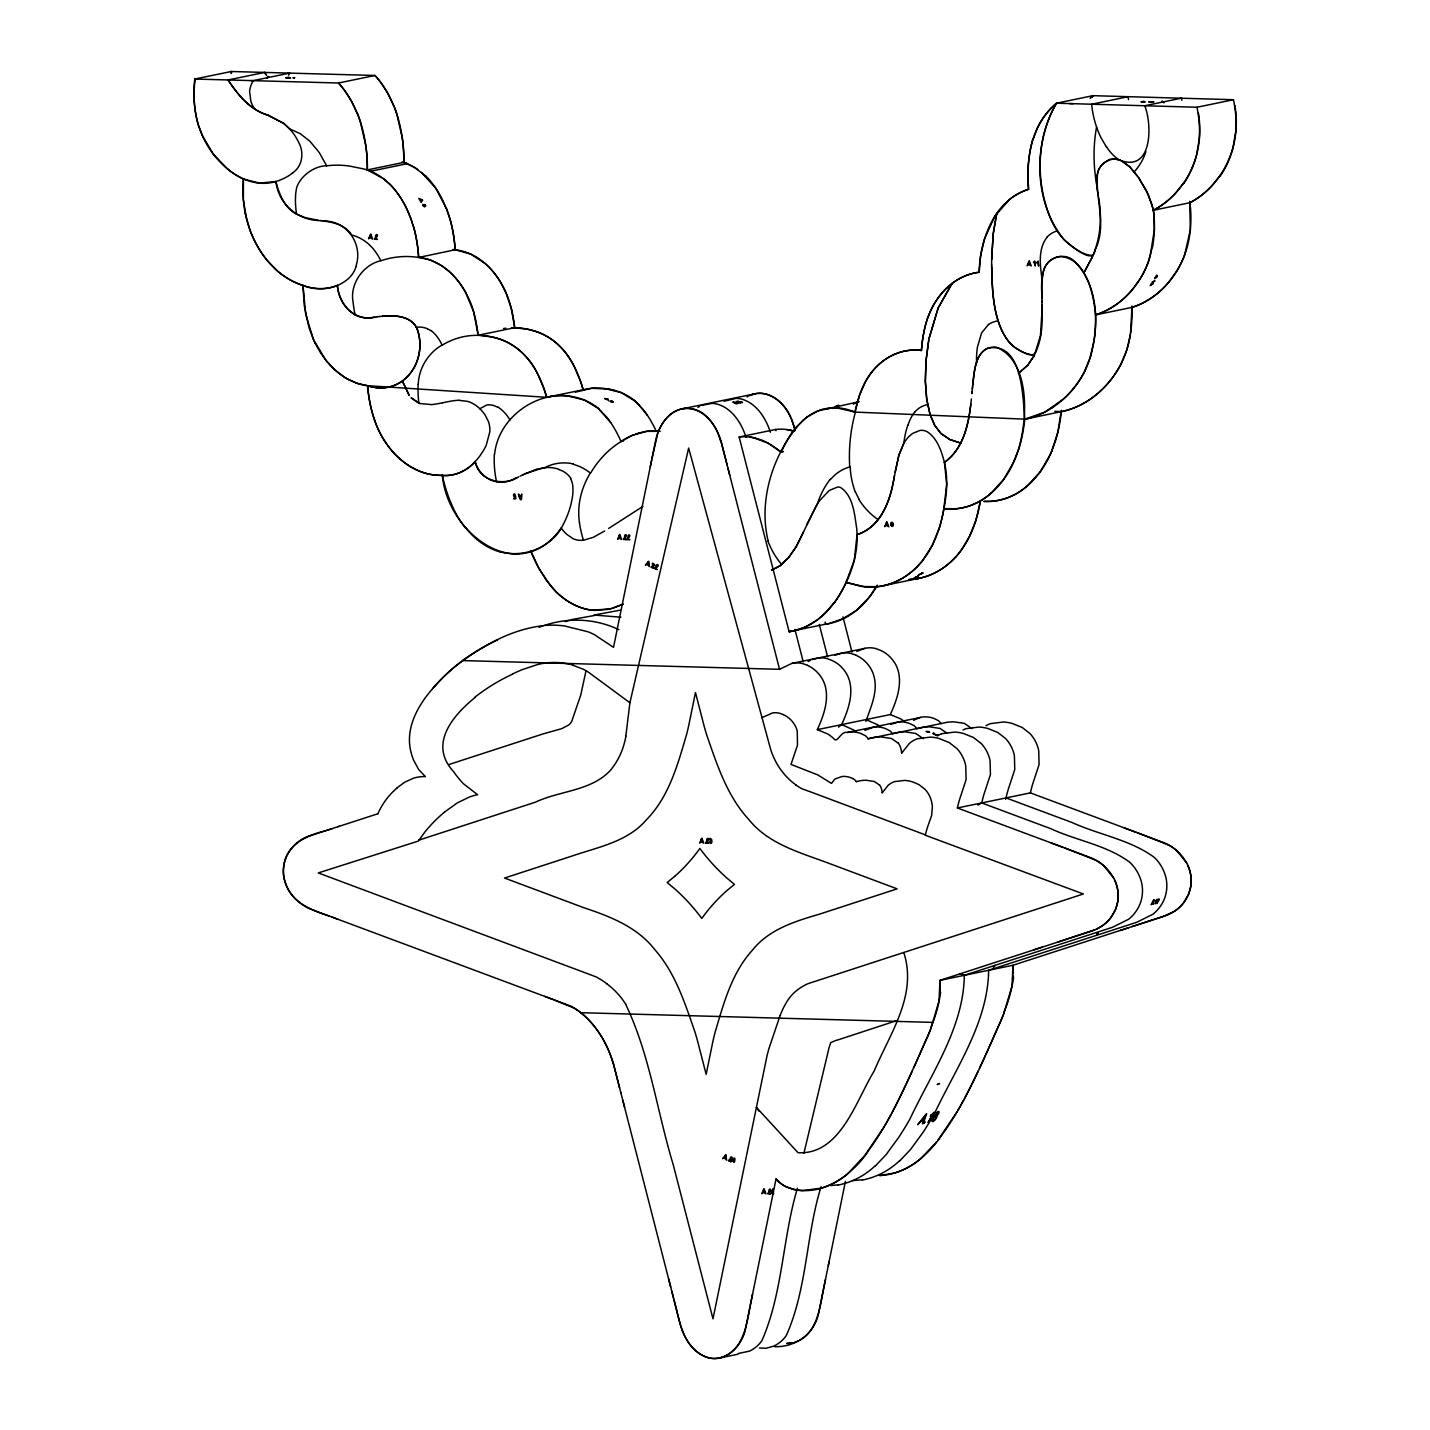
<?xml version="1.0" encoding="UTF-8"?>
<svg xmlns="http://www.w3.org/2000/svg" width="1430" height="1430" viewBox="0 0 1430 1430"><rect width="100%" height="100%" fill="white"/><g stroke="black" fill="none" stroke-linecap="round" stroke-linejoin="round"><path stroke-width="1.5" d="M991.634 264.496L991.634 262.762M991.634 264.282C992.348 290.236 992.563 318.979 1008.114 341.037C1009.991 343.432 1012.172 345.577 1014.603 347.401C1020.645 350.743 1034.051 360.521 1036.625 350.118C1047.01 324.985 1038.841 297.744 1043.221 271.879C1045.598 258.079 1064.546 250.858 1074.645 261.511C1098.526 285.839 1099.205 324.664 1090.768 355.802M1096.631 934.451L1098.133 932.485M1098.276 932.628L1096.828 934.559M991.634 262.119L991.687 258.276M1013.334 973.615L1012.994 965.25L1164.199 916.165C1179.446 911.607 1191.494 896.985 1191.208 880.808A33.105 28.761 78.3 0 0 1188.437 866.795L1187.615 864.918M991.669 259.545L993.153 234.413L996.71 213.41A80.116 69.587 78.3 0 1 1003.467 205.044M991.687 257.865L993.332 232.786L996.71 213.41A96.883 84.156 78.3 0 0 984.519 239.114L980.712 255.13M1150.167 285.66L1151.972 283.229L1150.632 284.874M418.257 384.312C418.829 368.171 428.231 352.906 442.281 344.898M940.154 992.098L939.993 980.337L1091.215 931.252C1106.445 926.694 1118.51 912.072 1118.206 895.895A33.105 28.761 78.3 0 0 1115.436 881.881L1114.631 880.004M1013.155 977.012L1013.244 975.546M865.883 721.435C870.673 707.296 878.074 692.156 874.088 676.694A28.332 24.614 78.3 0 0 870.888 668.722A32.997 28.654 78.3 0 0 856.087 655.333M227.924 169.241L231.857 172.244A83.065 72.161 78.3 0 0 243.404 179.018L243.386 199.789L246.639 219.523M1235.699 131.721L1233.125 146.807A93.969 81.617 78.3 0 1 1220.255 175.157M1089.964 358.358L1094.182 339.875A135.618 117.796 78.3 0 0 1095.541 314.886C1093.592 294.044 1086.55 258.49 1060.166 256.453C1041.129 258.669 1040.79 281.031 1041.952 295.599M971.971 392.946L972.096 391.623M972.346 388.978L972.471 387.655M971.9 393.625L972.597 386.315M972.525 386.994C973.955 372.336 975.278 345.417 996.281 347.15C1033.819 362.666 1027.544 431.056 1014.21 461.193M972.722 384.992C974.67 372.551 974.295 354.658 987.612 348.276C1022.951 340.912 1022.682 397.987 1024.845 419.151L855.015 412.09L836.103 407.765L824.502 408.855M494.637 454.061C498.212 417.703 536.983 389.675 572.626 396.628M971.363 398.952C969.183 421.153 964.553 448.18 944.426 462.373L946.714 484.395L943.836 508.544A132.025 114.686 78.3 0 1 941.494 520.27M417.739 169.562L417.167 169.151A67.782 58.862 78.3 0 0 407.282 163.699L403.939 162.359A141.034 122.497 78.3 0 0 402.295 137.888L397.057 115.133A106.267 92.306 78.3 0 0 387.709 93.165L381.739 83.834A90.948 78.99 78.3 0 0 375 75.468L231.267 71.5L194.766 79.043C192.675 97.848 194.516 117.385 202.005 134.885M231.088 73.162L231.267 71.5M1153.331 283.39L1152.848 284.052M970.773 404.172C968.45 425.479 962.926 449.181 944.426 462.373C949.377 483.286 945.462 504.844 940.171 525.257M796.01 784.963A65.172 56.61 78.3 0 1 770.788 749.874L688.652 448.073L629.915 702.756L625.822 736.11M1130.594 332.904L1132.006 305.966M980.676 255.38L979.121 272.254A72.59 63.063 78.3 0 0 952.058 283.498L947.053 287.68M1130.379 334.298L1127.251 348.259M980.122 502.305L976.279 519.019M891.426 522.915L892.284 523.952M928.553 341.269L925.979 361.218L925.335 381.256L926.729 399.399L930.036 414.36L934.827 425.568L940.94 433.487L949.913 439.564L960.728 443.103L949.913 439.564L940.94 433.487L934.594 425.157L930.036 414.36L926.729 399.399L925.335 381.256L926.068 360.163L928.731 340.286M1150.149 256.399L1154.368 229.64L1153.938 214.089L1152.097 204.865L1146.485 190.851L1138.781 177.892L1129.807 166.881L1121.424 160.696L1129.807 166.881L1137.547 176.14M835.12 601.673C848.419 581.992 857.893 558.719 857.053 534.623C881.935 526.58 890.854 498.927 894.501 475.493M895.109 472.168L899.059 454.561L903.885 443.086A79.061 68.676 78.3 0 1 906.638 428.875L907.782 425.282M894.268 476.816L898.683 455.83L903.885 443.086M928.66 340.662L929.142 338.088M894.143 477.495L892.999 483.465M1152.598 246.21L1148.093 262.548A98.044 85.157 78.3 0 1 1140.336 278.528L1131.595 290.612M929.053 338.588L938.152 307.986L952.04 283.462L938.152 307.986L929.178 337.981M651.991 458.494L657.782 433.165A46.547 40.433 78.3 0 1 666.916 417.775L668.793 415.88A34.141 29.655 78.3 0 1 702.809 413.216M750.339 1305.107L752.538 1294.257M869.869 1148.719C852.745 1175.961 818.067 1200.842 785.213 1186.346A37.377 32.461 78.3 0 1 776.025 1179.017L745.781 1327.487C742.885 1347.096 721.346 1366.901 701.63 1354.925C681.842 1343.628 679.25 1319.229 673.87 1299.37M797.44 1188.205C782.514 1237.915 782.854 1292.863 761.94 1340.589A38.002 33.015 78.3 0 1 749.409 1351.153L738.416 1353.459M821.052 1186.739C806.002 1235.127 807.128 1289.073 786.268 1335.566A38.002 33.015 78.3 0 1 773.737 1346.131L765.997 1348.293L759.419 1348.007M823.34 1290.021L825.539 1279.171M828.292 1265.621L829.132 1261.546M845.434 1181.412L818.764 1312.4C814.975 1333.421 795.974 1347.4 774.56 1346.667M586.032 670.706L580.741 695.141L571.732 721.346A15.158 13.174 78.3 0 1 568.729 724.992L561.65 728.692L548.977 732.249A260.707 226.441 78.3 0 0 542.792 734.001L448.949 764.514M650.239 467.002L651.705 459.906M750.071 1306.448C746.46 1326.361 742.492 1352.869 719.111 1358.107A32.05 27.831 78.3 0 1 709.048 1357.839C694.14 1354.031 684.755 1339.696 680.626 1325.699L613.184 1062.883C607.267 1043.65 596.668 1025.346 580.759 1012.69A55.091 47.851 78.3 0 0 574.377 1008.221L554.268 999.963M823.054 1291.362C819.462 1311.274 815.493 1337.783 792.095 1343.02A32.05 27.831 78.3 0 1 787.09 1343.413M892.874 484.126C888.799 504.79 878.771 527.867 857.053 534.623L854.3 560.238L846.042 582.403L861.915 586.532L877.394 586.711M892.803 523.434L892.427 522.486M1096.417 929.035L1101.171 926.497A42.989 37.341 78.3 0 0 1110.699 917.863L1115.65 909.248L1117.902 900.65A32.05 27.831 78.3 0 0 1117.581 889.21C1114.828 874.356 1103.12 862.201 1089.142 857.088L957.367 807.968L958.94 801.694A94.738 82.279 78.3 0 1 960.996 795.223L966.108 779.547L965.715 765.64A32.175 27.957 78.3 0 0 956.992 748.641L949.216 742.581L939.045 738.47A56.771 49.299 78.3 0 0 930.501 737.094L917.345 738.738A32.497 28.225 78.3 0 0 909.319 743.475L901.722 753.092M977.941 805.09L981.695 802.927L983.268 796.671A94.738 82.279 78.3 0 1 985.324 790.2L990.436 774.506L990.061 760.599A32.175 27.957 78.3 0 0 981.32 743.618L973.544 737.54L963.373 733.447A56.771 49.299 78.3 0 0 954.829 732.071L941.673 733.697M1005.558 799.299L1007.596 791.648A94.738 82.279 78.3 0 1 1009.652 785.177L1014.764 769.483L1014.388 755.576A32.175 27.957 78.3 0 0 1005.648 738.595L997.89 732.518L987.701 728.424A56.771 49.299 78.3 0 0 979.157 727.03L966.001 728.674A32.497 28.225 78.3 0 0 963.069 729.961M957.367 807.968L1030.369 792.881L1031.924 786.607A94.738 82.279 78.3 0 1 1033.979 780.137L1039.092 764.46L1038.716 750.553A32.175 27.957 78.3 0 0 1029.993 733.572L1022.218 727.495L1012.029 723.383A56.771 49.299 78.3 0 0 1003.485 722.007L990.346 723.651A32.497 28.225 78.3 0 0 986.039 725.689M803.928 1153.206L828.256 1051.139A53.107 46.135 78.3 0 0 828.81 1048.405L830.741 1042.649L835.728 1040.468A44.58 38.717 78.3 0 0 838.105 1039.842L897.075 1020.502M941.333 520.931L939.778 526.562M977.816 513.388L975.564 521.289M925.442 325.522L924.656 328.65A128.629 111.737 78.3 0 0 921.474 350.475A67.836 58.916 78.3 0 0 899.988 352.281L894.537 354.282M925.603 324.914L926.676 321.214A93.343 81.081 78.3 0 1 927.266 319.408L927.355 319.105M993.314 966.93L995.137 965.393L993.475 967.091M1090.679 356.088L1084.691 371.228M1127.18 348.545L1126.465 350.815M939.921 526.097L938.652 530.119M939.689 526.884L932.324 545.295L922.797 560.274M976.172 519.34L975.153 522.576A104.05 90.376 78.3 0 1 961.639 549.728L959.298 552.731M654.726 565.065L652.724 563.08L652.098 563.867L654.279 564.421L652.759 565.887M1032.961 139.479L1036.822 129.236M1149.881 257.311C1141.944 283.426 1121.96 306.503 1095.577 314.904A99.528 86.444 78.3 0 0 1131.523 290.522M1018.857 448.77L1011.957 465.912A101.369 88.052 78.3 0 1 991.062 493.279M1055.34 441.227L1050.692 453.65M266.659 77.989L268.518 76.505M268.625 76.702L266.856 78.132M975.475 521.61L969.308 536.768L961.425 549.924M1089.875 358.644C1083.958 376.733 1072.285 392.803 1057.145 404.297M1126.375 351.101L1121.174 363.685A107.018 92.95 78.3 0 1 1100.027 391.302M927.409 318.962L928.016 317.192M930.859 1028.599L938.992 1001.089L939.993 980.337L1012.994 965.25L1011.975 986.003L1003.86 1013.513M1155.69 901.079L1155.887 900.543A3.092 1.251 -63 0 0 1156.995 899.273L1155.279 903.832L1156.53 900.292M928.07 317.049L930.859 310.328A81.027 70.374 78.3 0 1 945.945 288.717L946.875 287.859M925.389 1115.311L923.798 1119.744L921.742 1120.155L923.941 1117.223A16.105 5.649 -52.7 0 0 925.514 1115.007M928.374 1034.73L931.019 1028.188M1001.358 1019.644L1004.003 1013.101M780.119 1015.479L768.947 1048.548A149.703 130.023 78.3 0 0 766.873 1056.502L712.98 1318.835L673.137 1164.378C657.014 1111.342 649.899 1054.732 625.732 1004.45M930.501 1029.511L928.91 1033.425M1003.503 1014.424L1001.894 1018.339M1051.854 450.951L1057.932 431.771L1061.328 410.267M1051.747 451.219L1048.458 458.369A101.351 88.034 78.3 0 1 1027.562 485.735A85.478 74.253 78.3 0 1 1014.853 494.476L1008.204 497.515A76.684 66.602 78.3 0 1 990.99 501.269L983.912 501.304M928.588 1034.194L918.757 1056.645M1001.59 1019.107L991.741 1041.558M928.195 1035.159C910.803 1073.394 895.162 1113.166 870.673 1147.611M1001.179 1020.073C983.804 1058.307 968.146 1098.079 943.675 1132.524M768.214 541.201C757.811 499.142 773.791 450.79 803.392 419.866M803.875 531.156L816.959 504.54A82.547 71.715 78.3 0 1 819.694 500.554L829.239 490.472L837.64 486.987A9.903 8.598 78.3 0 1 840.625 487.505C853.513 496.21 854.514 514.586 856.731 528.617A91.109 79.151 78.3 0 1 857.053 534.623M806.431 525.293L816.959 504.54M803.41 532.21L796.081 546.939L788.484 557.772L780.154 565.708L771.539 570.177L780.154 565.708L788.824 557.378L796.349 546.457L803.642 531.674M941.012 723.705A8.991 7.811 78.3 0 0 938.044 720.452L934.13 718.521A30.602 26.58 78.3 0 0 922.547 717.002L847.49 732.446C840.5 730.659 837.497 744.369 833.511 738.363A47.941 41.649 78.3 0 0 827.863 734.037L817.352 729.64C823.287 716.359 828.9 701.469 825.432 686.758A28.332 24.614 78.3 0 0 822.214 678.785A32.997 28.654 78.3 0 0 807.414 665.379M838.516 727.101L841.68 724.617C847.615 711.336 853.227 696.428 849.76 681.735A28.332 24.614 78.3 0 0 846.542 673.745A32.997 28.654 78.3 0 0 831.742 660.356L827.041 658.569A30.87 26.812 78.3 0 0 818.121 658.032L812.24 659.534M817.352 729.64L890.336 714.553C896.27 701.272 901.883 686.382 898.415 671.671A28.332 24.614 78.3 0 0 895.216 663.699A32.997 28.654 78.3 0 0 880.415 650.31L875.696 648.523A30.87 26.812 78.3 0 0 866.777 647.987L791.863 663.395L779.547 669.312L462.676 660.589A216.448 188.009 78.3 0 0 432.629 688.634C417.739 705.651 405.03 728.442 410.893 751.733A49.871 43.329 78.3 0 0 413.592 760.134L418.686 769.572L425.407 776.633A42.078 36.537 78.3 0 0 417.989 777.116A46.904 40.737 78.3 0 0 413.413 778.224L404.905 782.103L397.183 787.716M918.185 1057.914L913.556 1068.156M991.169 1042.828L985.967 1054.357M1014.085 461.461L1003.574 479.55L991.026 493.225A85.496 74.271 78.3 0 1 978.352 502.019L971.703 505.058A76.684 66.602 78.3 0 1 954.507 508.812L943.836 508.544M1050.585 453.918L1040.075 472.007L1027.527 485.682A79.454 69.015 78.3 0 1 984.305 501.555M912.394 1070.713L908.264 1079.632M985.377 1055.626L981.248 1064.546M907.675 1080.901L899.166 1098.58M980.658 1065.815L979.461 1068.353M978.263 1070.891L972.168 1083.493M898.558 1099.831L895.412 1106.069M971.542 1084.744L968.396 1090.983M654.618 565.279L652.616 566.602L653.439 566.208M894.769 1107.303L891.551 1113.487M967.77 1092.216L964.535 1098.401M422.708 204.329L424.585 206.957M1152.08 284.177L1151.025 285.214M865.347 381.899L859.555 395.234L855.015 412.09A120.513 104.676 78.3 0 1 860.824 391.623C866.866 375.679 878.485 361.218 894.376 354.354M890.89 1114.703L888.245 1119.601M963.892 1099.634L961.228 1104.514M887.565 1120.816L884.83 1125.642M960.549 1105.73L957.832 1110.556M930.912 1115.168L930.233 1116.383A9.545 3.343 -52.7 0 0 932.575 1114.56L928.088 1122.568L934.112 1112.236A7.74 2.717 -52.7 0 1 930.948 1115.06M865.758 381.167L868.85 376.126M1235.735 131.739A94.88 82.422 78.3 0 0 1234.555 105.659A103.335 89.768 78.3 0 0 1233.482 99.707L1092.967 95.667L1056.466 103.21C1032.943 144.376 1033.533 201.988 1063.849 239.4C1071.535 247.14 1083.261 255.291 1092.985 255.595C1094.862 250.929 1096.399 246.157 1097.579 241.277C1101.189 226.762 1101.171 211.533 1098.49 196.857M877.305 585.21L869.261 597.24M1073.036 103.693L1056.466 103.21C1035.749 138.174 1035.624 182.969 1051.086 219.898C1054.464 227.316 1058.844 234.395 1064.617 240.204C1070.73 245.066 1093.503 265.73 1095.005 250.107C1107.839 224.617 1094.182 197.662 1097.865 171.725C1100.403 164.146 1108.375 158.23 1116.473 159.195C1128.395 162.662 1110.556 156.263 1107.66 160.786C1094.29 166.792 1095.755 183.362 1098.222 195.177M1092.002 97.329L1092.967 95.667L1090.679 97.705M884.133 1126.84L864.667 1155.583L847.007 1174.459A93.915 81.582 78.3 0 1 821.249 1188.133M957.135 1111.754L937.669 1140.496M882.256 792.774L888.137 785.338A25.15 21.843 78.3 0 1 894.358 781.656L904.529 780.405A43.758 38.002 78.3 0 1 912.787 781.942L919.025 784.641L925.031 789.342A25.096 21.808 78.3 0 1 932.36 806.752L931.663 815.404L928.517 824.341A75.057 65.19 78.3 0 0 926.139 831.903L925.335 835.245L1083.35 893.982L808.576 983.483A43.347 37.645 78.3 0 0 805.662 984.734L801.05 987.379A74.038 64.314 78.3 0 0 798.387 989.202L795.009 991.902A50.032 43.454 78.3 0 0 786.589 1002.108L783.855 1007.06A121.228 105.302 78.3 0 0 780.137 1015.479M1156.799 275.65L1155.994 277.009L1157.496 276.115M1154.707 281.281L1152.08 282.103L1154.278 281.209M500.214 551.873C524.435 558.326 553.142 547.047 563.652 523.63A89.161 77.452 78.3 0 0 571.071 503.896L572.268 498.051A39.397 34.213 78.3 0 0 572.751 485.664A17.375 15.086 78.3 0 0 570.606 478.71M561.132 528.099C518.607 587.998 447.179 532.639 442.353 475.314C420.349 476.208 400.257 462.855 387.78 445.534M607.25 399.596C611.021 399.524 599.563 397.075 607.25 399.596L605.962 398.773L607.053 398.845A6.435 1.805 19.1 0 0 607.822 398.863M1138.512 177.481L1148.254 194.569L1153.545 210.228L1190.046 202.685A101.816 88.445 78.3 0 0 1211.585 186.115L1220.308 175.211M1183.557 183.129A100.886 87.623 78.3 0 1 1153.527 210.174A101.816 88.445 78.3 0 0 1175.102 193.658L1183.808 182.754A93.969 81.617 78.3 0 0 1196.678 154.369L1199.198 139.264A94.88 82.404 78.3 0 0 1198.054 113.184A103.3 89.733 78.3 0 0 1196.982 107.25L1069.533 103.586M869.458 375.268C880.683 358.537 901.079 347.579 921.438 350.475A130.827 113.649 78.3 0 1 924.227 330.437C929.393 302.928 949.788 275.722 979.121 272.254A127.377 110.646 78.3 0 1 980.623 255.63L981.427 251.072A106.553 92.557 78.3 0 1 984.448 239.078L994.726 216.413L1009.133 199.789M871.174 594.719L873.033 592.074A119.566 103.854 78.3 0 0 876.93 585.871M835.031 601.78L829.525 608.715M924.924 557.468L925.103 557.235A104.05 90.376 78.3 0 0 938.563 530.065M928.839 732.267C932.467 731.981 920.956 730.498 928.839 732.267L927.498 731.624L928.606 731.642A6.435 1.519 13.5 0 0 929.375 731.642M924.745 557.7C913.752 573.09 896.61 584.495 877.627 586.675M961.246 550.157C950.253 565.547 933.111 576.951 914.128 579.132M942.853 1133.633C928.445 1155.19 906.459 1174.727 879.236 1175.532M870.673 595.416L866.008 601.172M709.959 838.999L709.083 839.607L710.245 838.355L711.675 839.517L711.908 842.377L710.603 843.45L709.101 842.002L711.014 842.788L710.549 840.929M869.1 597.472L856.373 610.449L841.054 619.816A76.72 66.638 78.3 0 1 825.611 624.159L789.11 631.685L739.149 437.008L775.632 429.465A56.539 49.12 78.3 0 1 786.589 429.518L789.485 430.019M922.618 560.506L921.528 561.847A89.929 78.114 78.3 0 1 919.275 564.457A85.8 74.521 78.3 0 1 883.829 585.674L880.487 586.264M959.119 552.963L958.029 554.304A89.929 78.114 78.3 0 1 955.776 556.913M936.257 1142.284L919.99 1159.373A93.915 81.582 78.3 0 1 894.233 1173.047L880.237 1175.496M914.771 412.126L915.701 411.089A26.598 23.095 78.3 0 1 916.541 410.213L918.578 408.497A29.655 25.758 78.3 0 1 927.605 404.601M796.17 427.141L795.08 428.446A107.465 93.343 78.3 0 0 781.298 452.22M1168.096 283.069L1176.836 270.985A98.044 85.157 78.3 0 0 1184.594 255.005L1190.35 229.819L1189.706 201.326M830.383 479.515L834.816 475.046A49.174 42.703 78.3 0 1 849.885 466.895M796.51 426.748L806.699 417.256L817.942 410.928L859.18 401.669M829.15 609.126L817.978 619.476L805.465 626.948M865.65 601.583L861.897 605.516A89.125 77.417 78.3 0 1 848.151 616.205L845.505 617.671M1047.404 236.808C1037.912 248.355 1039.95 265.158 1042.059 278.886M459.012 400.329L467.324 401.312A30.691 26.652 78.3 0 1 472.186 403.189A31.853 27.671 78.3 0 1 475.207 404.976L476.726 406.066A36.268 31.496 78.3 0 1 477.87 406.96L478.228 407.282A36.215 31.46 78.3 0 1 485.181 415.093L488.381 421.439A22.022 19.126 78.3 0 1 489.829 431.788L486.236 445.231A56.324 48.924 78.3 0 1 483.662 450.182L480.283 455.366A73.466 63.814 78.3 0 1 475.135 461.586C466.555 471.435 453.435 476.905 440.351 475.332M838.57 405.477L836.425 406.442M518.804 476.726C505.451 486.236 479.354 482.482 475.135 461.586C466.967 470.756 454.812 476.673 442.353 475.314A144.162 125.214 78.3 0 0 449.467 499.356L453.31 508.294A95.81 83.226 78.3 0 0 460.138 520.645L460.442 521.128M1003.592 204.937L1011.117 198.234A75.164 65.28 78.3 0 1 1028.385 189.35C1025.864 158.766 1031.513 123.802 1056.466 103.21M624.66 538.466C629.003 534.302 623.766 532.889 624.642 537.716A3.343 2.896 78.3 0 0 623.569 539.074M628.074 538.574C632.578 534.284 626.894 533.247 628.127 537.734M706.76 842.163C711.014 838.141 705.991 836.371 706.724 841.412A3.343 2.896 78.3 0 0 705.651 842.771M768.947 1192.835C773.29 1188.795 768.089 1187.15 768.929 1192.084M937.276 1084.44L939.456 1083.529M375.661 238.22C380.237 234.002 374.696 232.822 375.643 237.469M875.589 1165.736L886.225 1154.493L898.683 1137.422A381.935 331.742 78.3 0 0 909.838 1119.243C931.413 1073.215 963.695 1027.58 964.321 975.296L960.156 973.741M899.917 1160.713L910.553 1149.47L923.029 1132.399A381.935 331.742 78.3 0 0 934.165 1114.22C955.758 1068.192 988.041 1022.539 988.648 970.273L1136.618 922.35L1152.92 914.235A41.684 36.215 78.3 0 0 1161.696 904.261C1167.917 894.197 1168.471 881.148 1163.484 870.477A38.27 33.248 78.3 0 0 1154.117 857.267C1130.004 839.571 1098.991 834.852 1072.107 822.536L1006.041 797.904M1100.081 391.391L1093.646 396.754M912.572 579.025L915.79 577.577M939.421 1083.547L937.419 1084.53M293.025 172.601C302.91 165.63 304.161 151.83 298.423 141.82A50.211 43.615 78.3 0 0 289.611 128.932L283.784 123.391L289.647 128.879L300.282 133.687L309.899 141.248L319.212 152.474L326.683 165.809A111.469 96.829 78.3 0 1 349.76 166.095L364.275 169.062A104.229 90.537 78.3 0 1 370.781 171.225A67.782 58.862 78.3 0 1 380.666 176.694L381.256 177.106M474.992 697.518C452.899 715.554 428.267 744.118 453.489 771.557A101.28 87.963 78.3 0 0 463.535 783.819L477.62 794.723A65.816 57.164 78.3 0 0 469.415 797.028L457.421 802.838L444.533 812.079M1009.383 199.592L1009.616 199.396A75.004 65.154 78.3 0 1 1028.385 189.368M913.073 578.775L915.415 577.881M1056.77 404.583L1054.053 406.549M1093.271 397.04L1090.554 399.006M288.556 77.756C291.666 77.131 280.53 78.114 288.645 77.703M479.837 408.712L486.611 405.083A11.815 10.26 78.3 0 1 488.685 404.797L489.65 404.833A24.846 21.593 78.3 0 1 493.94 405.62L497.479 407.085M761.761 717.717L772.772 712.873A23.899 20.753 78.3 0 1 779.672 713.284L783.354 714.571M988.505 324.538L981.624 332.832L977.441 347.079A76.97 66.853 78.3 0 0 976.565 362.541M1053.66 406.817L1052.069 407.89M1090.16 399.274L1088.57 400.346M922.064 573.019L918.078 575.414M918.114 576.397L915.379 577.094L917.738 576.397M590.572 473.151A107.143 93.057 78.3 0 1 621.049 441.53L631.81 435.56M608.662 528.439L643 506.363M604.693 530.977L593.253 537.34L583.44 540.254A108.805 94.523 78.3 0 1 579.418 522.683M864.864 730.319L873.891 727.066A30.602 26.58 78.3 0 1 885.474 728.585L889.389 730.516A8.991 7.811 78.3 0 1 892.356 733.751L898.022 732.428A67.103 58.29 78.3 0 1 905.208 731.856L915.754 733.465L922.386 738.041M913.52 720.273L920.473 717.36M836.425 406.549L838.57 405.351M811.418 623.855L809.023 625.214M837.837 405.852L836.872 406.299M697.929 407.336L699.753 406.299M747.068 396.861L748.212 396.235M831.956 408.283L833.386 408.319M836.228 406.263L837.962 405.441M835.388 406.638L837.176 405.655M808.129 661.482L810.202 660.41M856.784 651.437L864.864 648.308M808.361 625.553L804.554 627.359A76.898 66.799 78.3 0 1 789.11 631.702L792.524 631.113M844.862 618.01L829.025 623.569L825.611 624.141L825.074 622.05M655.78 567.889C661.268 565.386 655.87 562.222 656.048 567.12M729.729 1160.195C735.127 1157.728 730.015 1154.564 729.997 1159.426M623.23 604.139L609.001 609.305L594.111 610.36M622.872 604.318L612.541 608.411M890.693 724.384L898.219 722.043A30.602 26.58 78.3 0 1 909.802 723.562L913.716 725.475A8.991 7.811 78.3 0 1 916.684 728.728L922.35 727.405A67.103 58.29 78.3 0 1 929.536 726.833L940.082 728.442L946.714 733.018M724.081 401.258L736.218 398.344A31.174 27.081 78.3 0 1 743.01 399.506C757.292 404.44 765.926 418.543 770.395 432.253M512.387 674.048L514.282 673.155A224.045 194.605 78.3 0 1 521.896 669.758L537.662 664.521A89.733 77.935 78.3 0 1 572.876 665.039M522.772 474.903L524.22 474.224M523.13 474.724L520.234 476.083M523.863 474.385L536.947 469.058L547.44 467.467A45.474 39.504 78.3 0 1 556.878 468.665L558.88 469.308M525.668 473.545L543.758 467.681M805.233 627.055L793.668 630.88M749.392 395.663L754.254 393.965M516.999 477.531L515.89 477.995M834.53 655.387L842.449 653.01A30.87 26.812 78.3 0 1 851.368 653.546L856.123 655.208M276.276 269.984C294.794 286.644 325.468 296.922 346.99 279.797A29.798 25.883 78.3 0 0 356.07 266.659M632.131 435.417L634.026 434.649M853.46 403.778L858.358 402.009A64.797 56.288 78.3 0 0 853.299 403.814M1094.772 929.768L1057.431 942.227M515.515 478.156C499.356 487.898 480.105 479.139 475.135 461.586M374.731 316.924C354.229 322.483 339.107 304.233 337.373 285.392C326.469 289.825 313.831 290.04 302.963 285.321A82.028 71.25 78.3 0 1 277.903 271.414L267.267 260.528A96.364 83.709 78.3 0 1 250.143 230.462M918.704 574.824L923.154 572.947L921.957 572.965M701.647 405.387L711.89 403.385A31.174 27.081 78.3 0 1 718.682 404.529C732.964 409.463 741.598 423.566 746.067 437.276M920.831 573.859L922.529 573.216M575.396 392.178L591.555 388.299L609.126 389.085M538.985 627.323L542.828 625.947M913.806 579.043L915.432 578.221L913.055 579.007M635.295 434.184L636.261 433.844M742.242 402.617L741.491 402.474M750.482 395.181C767.427 388.12 784.462 402.223 790.701 417.31M565.243 621.603L569.104 620.28M636.422 433.791L638.352 433.165M849.545 732.089A30.602 26.58 78.3 0 1 861.128 733.608L865.061 735.538A8.991 7.811 78.3 0 1 868.028 738.792L873.694 737.469A67.103 58.29 78.3 0 1 880.88 736.897L891.426 738.488L898.058 743.064M856.159 781.71L859.716 780.816A51.337 44.58 78.3 0 1 866.115 780.244L874.284 781.477L879.414 785.016M1095.577 314.904L1132.077 307.361C1162.233 297.762 1183.7 269.269 1189.099 238.667A108.323 94.076 78.3 0 0 1189.957 202.685A101.173 87.873 78.3 0 0 1220.058 175.586M326.38 830.49L332.243 828.578M418.74 840.179L535.499 802.141C559.523 790.736 590.715 791.076 609.859 770.913A72.93 63.349 78.3 0 0 625.893 736.128M1132.113 926.586L1162.751 916.63L1174.173 911.411A42.989 37.341 78.3 0 0 1183.7 902.795L1188.634 894.161L1190.904 885.563A32.05 27.831 78.3 0 0 1190.582 874.123C1187.812 859.269 1176.121 847.114 1162.143 842.002L1030.369 792.881M377.985 813.724L310.435 835.656C290.665 841.037 277.921 864.06 285.589 883.418C291.756 902.723 311.847 910.499 329.383 916.112M325.2 830.866C306.86 835.245 285.857 844.88 283.73 866.24A32.05 27.831 78.3 0 0 284.052 877.698C286.822 892.552 298.512 904.69 312.509 909.802L570.802 1006.112A75.879 65.923 78.3 0 1 580.759 1012.69A75.093 65.226 78.3 0 1 582.368 1013.977L583.941 1015.336M338.106 826.665L339.268 826.29M1033.604 949.949L1042.112 947.178M964.321 975.296L1112.29 927.373L1128.592 919.258A41.684 36.215 78.3 0 0 1137.351 909.283C1143.571 899.22 1144.143 886.171 1139.138 875.5A38.27 33.248 78.3 0 0 1129.789 862.308C1106.713 845.023 1076.719 840.715 1050.925 828.739L981.695 802.927M1120.208 930.447L1128.717 927.695M544.776 625.321C568.8 617.206 595.97 618.654 618.832 629.665M638.513 433.111L640.461 432.575M571.071 619.673L596.078 615.204L620.906 617.206M594.04 615.061L620.155 610.181M821.249 1188.151L802.427 1190.618A57.897 50.3 78.3 0 1 793.507 1189.456L785.821 1186.668A33.802 29.369 78.3 0 1 782.317 1184.576L780.101 1182.914A39.682 34.463 78.3 0 1 776.007 1179.035M293.061 172.637A56.378 48.96 78.3 0 1 283.033 178.786L279.476 180.323A65.315 56.735 78.3 0 1 275.901 181.503C255.773 187.652 235.092 177.481 221.203 163.181A86.783 75.379 78.3 0 1 204.007 139.228L203.4 137.923M660.231 431.342L646.36 431.36L631.184 435.828A82.976 72.072 78.3 0 0 621.031 441.53A111.272 96.65 78.3 0 0 610.699 422.494A79.454 69.015 78.3 0 0 606.302 416.666M611.075 608.805L592.735 610.217M320.552 220.613C297.994 220.631 278.51 204.258 275.901 181.503L259.456 183.112L243.404 179.018M795.044 429.894C791.362 414.468 781.852 398.237 765.586 393.983A32.05 27.831 78.3 0 0 755.523 393.697L682.539 408.783C667.971 411.626 659.033 425.872 655.87 439.403L613.524 647.325L594.272 634.58A79.347 68.908 78.3 0 0 587.802 631.738L564.493 625.947A124.088 107.786 78.3 0 0 547.154 625.268C512.923 628.038 481.696 645.931 455.026 666.577A214.232 186.079 78.3 0 0 432.647 688.652M266.909 114.793C249.624 109.449 237.684 94.523 228.085 79.955L264.568 72.43L266.695 75.576M194.766 79.043L253.128 80.652L289.629 73.109M294.33 77.649C290.612 78.632 296.493 77.166 294.258 77.649M402.134 161.93A104.229 90.537 78.3 0 1 407.282 163.681L370.781 171.225L367.439 169.902L403.939 162.359L414.95 167.703L425.747 176.194M1145.162 101.959L1145.448 102.048M1149.541 101.727C1147.146 102.585 1150.918 101.262 1149.416 101.727M1151.347 102.209C1147.593 102.048 1156.298 101.369 1153.331 102.066M1151.883 102.227L1153.063 102.12M380.898 260.778A103.836 90.197 78.3 0 1 418.686 257.454L455.187 249.767L470.81 254.129L485.253 263.603A75.754 65.798 78.3 0 1 501.966 284.731L505.97 292.739M1196.982 107.25L1233.482 99.707M442.656 402.777L449.932 401.33A80.491 69.909 78.3 0 1 459.012 400.257M348.437 379.54L357.643 383.455L367.51 385.707L546.671 397.308L583.172 389.764A78.293 68.014 78.3 0 1 603.943 388.37L621.103 392.571L635.045 401.115M1154.511 280.298L1154.796 280.244A3.092 1.055 -51.1 0 0 1154.654 280.87M608.465 400.489L608.697 400.847M736.164 401.455L740.615 402.92L737.004 401.812M621.031 441.513L623.319 441.048M760.349 439.528A79.669 69.212 78.3 0 1 781.102 452.255L783.461 451.666M1052.033 407.818A98.813 85.818 78.3 0 1 1024.863 419.24L1061.346 411.608C1098.455 403.993 1126.357 369.28 1130.665 332.332A135.618 117.796 78.3 0 0 1132.042 307.361M884.223 585.514L920.723 577.97M868.01 738.792L946.678 722.382A67.103 58.29 78.3 0 1 953.864 721.81L964.41 723.401L971.042 727.977M1158.944 899.434L1157.746 899.667L1159.373 899.255A7.4 3.003 -63 0 0 1157.031 903.474L1156.709 903.546A7.061 2.878 -63 0 1 1158.961 899.47M719.808 1357.982L738.059 1354.21M442.46 402.813L438.295 403.635A98.759 85.782 78.3 0 1 431.538 404.601L419.687 403.51L411.089 397.772L418.865 403.224A105.194 91.359 78.3 0 1 418.132 384.312M824.842 408.766L833.708 407.729M1024.845 419.151L1044.83 412.126L1063.58 398.934A107.018 92.95 78.3 0 0 1084.762 371.282M710.21 838.874L710.335 840.465M739.417 401.58L742.42 402.366M792.81 1342.895L786.679 1343.396M916.988 578.721L920.312 578.077A85.8 74.521 78.3 0 0 955.687 556.806M791.863 663.395L793.793 663.073A30.87 26.812 78.3 0 1 802.713 663.591L807.45 665.272M912.751 579.311L913.162 579.239A80.938 70.302 78.3 0 1 909.301 579.508L908.479 579.543M847.49 732.446L849.545 732.089M916.737 578.757L909.498 579.508M880.254 586.3L876.679 586.783A80.938 70.302 78.3 0 1 865.078 586.872L846.042 582.403M862.451 1179.768L852.441 1180.608M838.123 1184.809L830.615 1185.595M326.683 165.809C312.526 165.701 297.154 179.125 296.117 190.726A37.788 32.819 78.3 0 0 295.653 194.248L295.402 200.057A105.016 91.216 78.3 0 0 296.51 214.143L305.359 217.7L318.068 220.238M289.057 77.434L287.162 77.649M1144.34 101.494L1144.286 102.013C1135.098 102.102 1148.183 101.137 1142.445 101.727L1143.964 101.548M739.775 402.009L737.487 401.222L739.239 401.776M937.276 735.413L938.205 735.467L937.365 735.091M377.234 316.709L379.826 316.495M377.484 316.691C356.428 322.876 338.785 306.002 337.373 285.392M612.147 402.152C613.988 403.314 610.735 400.293 612.344 401.741M379.719 316.495L382.525 316.28M936.596 734.716L937.562 734.68L936.007 734.77M382.275 316.298C395.127 314.975 413.038 315.869 417.721 330.562C427.624 361.969 402.777 397.2 367.51 385.707A68.104 59.166 78.3 0 1 354.3 382.257L347.669 379.129M382.775 316.262L383.884 316.191M384.134 316.173C396.628 314.815 413.896 316.834 417.9 331.117C427.356 362.487 402.509 397.057 367.51 385.707C369.298 406.495 374.803 427.588 387.173 444.676M892.266 526.472L892.767 524.721L891.283 525.436M739.971 401.741L741.777 402.205M293.454 77.613L293.311 77.685M423.995 205.098L424.942 205.902M610.968 401.294L612.541 401.258M251.001 80.598L338.499 83.011L375 75.468A90.394 78.525 78.3 0 1 388.048 93.826L393.768 105.981M624.302 538.967L626.465 539.611L623.569 539.521M627.699 539.056L629.861 539.7L626.966 539.628M706.384 842.663L708.547 843.307L705.651 843.217M580.759 1012.69L933.164 1022.396M768.589 1193.317L770.752 1193.979L767.856 1193.889M439.35 475.314C409.659 474.599 386.011 450.218 375.929 423.87M1054.732 411.322L1061.346 411.608A147.29 127.931 78.3 0 1 1055.412 441.244M375.268 238.685L377.431 239.418L374.535 239.239M514.8 496.603C516.445 491.473 510.707 494.315 515.3 498.212L513.549 498.677L515.73 498.82L515.64 496.174M593.647 610.306L591.376 610.056M592.288 610.181C577.041 608.429 563.241 599.957 553.106 588.695A83.476 72.501 78.3 0 1 551.98 587.408L550.872 586.121M414.182 228.889A130.416 113.274 78.3 0 1 418.632 257.311L430.126 259.974L440.708 265.122M453.042 249.464L455.187 249.767A63.009 54.733 78.3 0 1 475.993 256.81C491.08 265.962 501.787 281.084 507.865 297.458M786.464 429.518L791.487 430.466M739.149 437.026A56.539 49.12 78.3 0 1 750.089 437.062L752.984 437.562M320.32 220.578L322.805 220.935M322.59 220.899L323.716 221.06M323.269 221.007C345.917 220.434 362.559 242.528 356.481 264.443A26.598 23.095 78.3 0 1 355.927 266.588M324.628 221.203C334.745 222.562 346.078 225.6 351.637 235.038A45.528 39.54 78.3 0 1 368.118 243.636L371.746 247.176A46.815 40.666 78.3 0 1 373.891 249.66L374.892 250.965A59.72 51.873 78.3 0 1 380.827 260.635C361.844 265.408 349.742 285.088 353.085 302.034A107.608 93.468 78.3 0 0 355.176 315.244M750.089 437.08L754.986 438.009M938.169 1112.361L935.703 1115.471M528.743 329.454L514.675 327.72A86.855 75.45 78.3 0 0 511.457 327.828M609.448 389.139L613.971 390.158M572.947 396.682L577.47 397.701M525.829 328.829L525.168 328.703A75.504 65.583 78.3 0 0 514.675 327.702L478.192 335.246L473.58 311.704L465.519 292.238A75.754 65.798 78.3 0 0 448.788 271.11M936.793 735.538L935.006 734.734L938.759 734.966M526.151 328.882L530.53 329.919M890.336 714.553L900.864 718.95A47.941 41.649 78.3 0 1 904.511 721.596M866.008 719.576L877.823 724.849A48.209 41.863 78.3 0 1 881.22 727.477M841.68 724.617L853.496 729.89A48.209 41.863 78.3 0 1 855.855 731.659M789.646 430.055L794.508 431.324L791.648 430.502M753.163 437.598L767.946 443.103L781.173 452.148M492.135 336.98L478.192 335.246A75.504 65.583 78.3 0 1 488.685 336.247L494.673 337.623M529.064 329.544L531.174 330.098M492.724 337.123C512.637 341.591 529.583 355.891 537.877 374.499M734.412 402.527L735.914 402.903L734.18 402.617A6.435 1.484 12.7 0 0 733.447 402.277M755.165 438.045L760.313 439.654M598.562 408.658L584.602 400.114L567.442 395.896A78.293 68.014 78.3 0 0 546.671 397.272C539.646 371.049 523.219 344.237 494.995 337.73M935.846 1115.579L938.312 1112.522M573.216 464.214L579.078 466.251A61.222 53.178 78.3 0 1 590.34 473.008C581.313 487.719 576.826 505.523 579.49 522.683M530.691 329.955L533.765 330.848M531.334 330.133C550.496 334.906 566.28 349.135 574.377 366.956M572.84 665.218L582.868 669.061A62.562 54.34 78.3 0 1 588.57 672.279L629.915 702.756M533.926 330.902C560.9 338.231 576.326 364.4 583.172 389.764L581.456 384.277M420.545 199.431L421.475 199.735A6.435 2.985 54.5 0 0 422.1 199.896M367.439 169.902L383.526 178.768M652.009 566.995L653.939 568.336L651.15 567.281M655.298 568.228L657.228 569.551L654.44 568.514M1124.069 827.827L1136.224 832.349M1051.086 842.896L1063.223 847.418M331.778 917.005L337.766 919.222M729.246 1160.534L731.195 1161.857L728.388 1160.82M1137.958 832.993L1169.025 845.202A48.405 42.042 78.3 0 1 1176.854 850.707L1186.721 863.112M1064.957 848.079L1096.041 860.288A48.405 42.042 78.3 0 1 1103.853 865.794L1113.72 878.199M925.567 834.959L810.989 792.041A143.036 124.249 78.3 0 0 808.254 791.076L802.784 789.074A33.444 29.047 78.3 0 1 800.139 787.769L795.938 785.07M544.705 996.37L553.07 999.516M268.071 115.24C250.304 109.985 237.845 94.952 228.085 79.955M267.785 115.115L283.837 123.445L268.357 115.347M611.111 401.901L610.056 401.169L613.345 401.884M1121.674 160.821C1152.544 170.992 1152.133 124.499 1144.804 105.748L1181.305 98.205L1181.877 100.297M423.995 206.367L422.994 205.67M427.481 328.811L430.877 330.705M348.259 379.433L344.988 377.556L347.472 379.022M296.457 214.143C284.391 207.725 279.118 193.98 275.901 181.503M441.781 265.819L448.752 271.146M382.686 178.124L389.264 183.737M424.799 204.687L425.783 205.938M383.812 178.982C397.933 190.154 407.121 206.474 412.537 223.438M421.421 172.333L435.81 188.26L446.607 208.959M227.745 169.115L213.231 154.029L202.113 135.099M634.169 400.382L638.459 404.279M597.686 407.925L606.302 416.666M635.206 401.24L642.785 409.123A79.526 69.087 78.3 0 1 647.147 414.986L638.674 404.493M598.705 408.783L610.646 422.529M276.097 269.823C261.672 256.614 251.805 238.864 246.782 220.041M550.496 585.674L539.45 569.39L530.727 550.908A135.153 117.385 78.3 0 0 538.198 567.156L546.707 580.777L556.181 591.913A76.005 66.012 78.3 0 0 559.345 594.844M265.98 74.521L264.568 72.43M1106.248 146.718L1100.868 137.405A79.776 69.301 78.3 0 1 1096.649 127.252A83.601 72.608 78.3 0 1 1091.68 104.229L1128.181 96.686A83.601 72.608 78.3 0 0 1128.485 99.6M460.603 521.36L462.676 524.363A80.491 69.909 78.3 0 0 465.358 527.885M758.865 1111.11L756.434 1107.41L798.029 1152.705C840.429 1155.065 855.98 1100.6 874.231 1070.927C889.978 1033.336 917.631 995.316 903.796 952.594M320.642 352.978L315.279 343.522M859.001 499.195L855.48 492.027M315.154 343.289L313.885 340.59M574.788 367.778L580.187 380.666M538.359 375.482L543.632 388.031M203.292 137.709L198.681 125.858M424.335 204.508L425.354 205.455M313.778 340.34L309.094 327.881M506.059 292.953L511.368 308.916L514.675 327.72A113.757 98.813 78.3 0 0 508.007 297.386M791.308 418.668L795.116 430.412M357.286 113.524L351.548 101.387A90.394 78.525 78.3 0 0 338.499 83.011A90.948 78.99 78.3 0 1 345.256 91.377L351.19 100.726A106.267 92.306 78.3 0 1 360.539 122.676L365.776 145.431A141.034 122.497 78.3 0 1 367.421 169.902M446.285 208.154L450.629 221.364A130.416 113.274 78.3 0 1 455.133 249.767A127.663 110.879 78.3 0 0 449.538 217.235L446.75 209.352M375.822 423.602L375.411 422.529A121.335 105.391 78.3 0 1 367.689 385.707M410.249 216.895L414.128 228.907M250.107 230.498L245.37 214.035M580.509 381.56L581.152 383.383M544.026 389.103L544.651 390.926M545.009 391.981L546.671 397.308M991.634 266.23C992.331 298.048 993.457 349.546 1034.373 355.337L1040.45 335.532L1042.291 306.789M619.53 535.231L620.28 537.394L618.797 537.358L619.208 536A6.435 5.595 78.3 0 0 619.458 534.963M763.817 1189.599L764.567 1191.762L763.084 1191.708L763.495 1190.35A6.435 5.595 78.3 0 0 763.727 1189.313M886.654 522.504L887.422 524.721L885.939 524.667L886.35 523.308A6.435 5.595 78.3 0 0 886.6 522.29M701.612 838.874L702.38 841.09L700.897 841.054L701.308 839.696A6.435 5.595 78.3 0 0 701.54 838.659M1029.028 261.547L1029.832 263.817L1028.349 263.781L1028.76 262.423A6.435 5.595 78.3 0 0 1028.992 261.386M308.773 326.809L304.304 305.752L302.963 285.321L305.68 314.189L313.474 339.679L326.237 360.718L335.049 370.066L344.898 377.502L342.342 375.84A80.152 69.623 78.3 0 1 320.713 352.906M775.632 429.465L775.99 430.698M720.863 440.69L727.155 465.125M520.27 498.498L519.537 496.192L521.021 496.299L520.574 497.64A6.435 5.595 78.3 0 0 520.306 498.659M613.273 1063.241L619.619 1087.944M370.584 234.681L371.3 236.987L369.816 236.88L370.263 235.539A6.435 5.595 78.3 0 0 370.531 234.52M842.949 616.848L851.994 652.08M819.265 624.374L827.577 656.763M794.919 629.397L803.249 661.804M779.547 669.312L721.024 441.209C716.895 427.213 707.493 412.859 692.603 409.069A32.05 27.831 78.3 0 0 682.539 408.783M727.906 468.003L729.747 475.189M620.692 1092.073L621.031 1093.45M671.76 1291.129L673.512 1297.993M622.801 1100.313L624.553 1107.178M668.579 1278.777L670.706 1287M944.426 462.373C941.44 451.147 937.437 438.367 927.14 431.717A14.425 12.53 78.3 0 0 919.776 430.484L912.787 433.344A35.732 31.049 78.3 0 0 903.921 443.121M725.564 1155.386L725.743 1157.728L724.313 1157.192L725.064 1156.048A6.435 5.595 78.3 0 0 725.564 1155.154M1041.987 296.85L1042.041 298.084M1042.148 301.194L1042.202 302.445M1037.966 262.191L1038.609 266.105L1038.126 261.1A3.092 2.681 78.3 0 1 1036.875 262.262L1036.911 262.906M1042.256 304.93L1042.291 306.181M590.894 610.127A70.91 61.597 78.3 0 1 559.398 594.773M728.514 1160.391A3.343 2.896 78.3 0 1 729.926 1159.641M767.856 1193.424A3.343 2.896 78.3 0 1 768.983 1192.227M626.966 539.164A3.343 2.896 78.3 0 1 628.11 537.948M654.547 568.085A3.343 2.896 78.3 0 1 655.977 567.317M651.276 566.852A3.343 2.896 78.3 0 1 652.688 566.101M374.535 238.774A3.343 2.896 78.3 0 1 375.715 237.612M1037.93 262.208A3.825 3.325 78.3 0 1 1037 262.852M1033.461 262.155A3.092 2.681 78.3 0 0 1034.748 261.011L1035.195 266.016L1034.551 262.101A3.825 3.325 78.3 0 1 1033.586 262.745M934.88 1116.365A3.164 1.108 -52.7 0 1 936.775 1112.576A3.164 1.108 -52.7 0 1 939.081 1112.093A3.164 1.108 -52.7 0 1 936.686 1115.972M936.829 1115.722A3.718 1.305 -52.7 0 1 934.719 1120.226A3.718 1.305 -52.7 0 1 931.967 1120.763A3.718 1.305 -52.7 0 1 935.041 1116.079M932.682 1120.477A2.592 0.912 -52.7 0 1 934.755 1116.991A2.592 0.912 -52.7 0 1 935.846 1118.028A2.592 0.912 -52.7 0 1 933.004 1120.798M1156.459 900.364A3.825 1.555 -63 0 1 1155.94 900.882M980.104 502.395A132.025 114.686 78.3 0 1 977.995 512.726M1088.534 400.275A98.813 85.818 78.3 0 1 1061.364 411.697M613.953 390.247A61.74 53.625 78.3 0 1 634.241 400.275M647.182 414.95A111.308 96.668 78.3 0 1 655.584 429.822M503.539 328.525A86.855 75.45 78.3 0 1 505.863 328.221M394.054 105.856A131.346 114.096 78.3 0 1 403.707 162.323M425.89 176.033A85.3 74.092 78.3 0 1 446.071 208.244M231.41 73.466A98.402 85.46 78.3 0 1 231.66 71.589M288.645 75.147A26.705 23.184 78.3 0 1 289.718 73.198M1168.006 282.979A99.528 86.444 78.3 0 1 1132.077 307.379M1234.966 105.588A92.128 80.026 78.3 0 1 1220.362 175.872M1090.125 98.33A83.441 72.483 78.3 0 1 1093.038 95.792M606.749 983.786A73.985 64.261 78.3 0 1 625.822 1004.378M606.803 983.679A89.357 77.613 78.3 0 0 596.131 976.887L318.282 872.926L418.346 841.072L425.05 831.795A160.929 139.782 78.3 0 1 444.569 812.115M561.15 528.081A52.284 45.42 78.3 0 0 566.727 534.284L572.929 538.627A22.88 19.877 78.3 0 0 583.422 540.129M781.674 564.457A70.427 61.186 78.3 0 1 768.035 541.291M817.191 504.647A80.992 70.356 78.3 0 1 830.204 479.318M849.706 466.895A152.921 132.829 78.3 0 1 855.372 412.233M855.301 492.117A72.269 62.777 78.3 0 1 850.171 466.895M833.708 407.657A66.62 57.861 78.3 0 1 854.997 412.162M878.038 519.573A67.46 58.594 78.3 0 1 858.822 499.338M907.925 425.354A45.581 39.593 78.3 0 1 914.664 412.019M988.47 324.485A30.53 26.509 78.3 0 1 998.247 320.838M1047.314 236.683A30.709 26.67 78.3 0 1 1057.074 230.909M1037.054 128.539A83.441 72.483 78.3 0 1 1056.538 103.335M1096.989 186.079A142.625 123.892 78.3 0 1 1096.542 127.234M1145.913 151.526A51.623 44.848 78.3 0 1 1141.569 161.608L1141.212 162.251A66.567 57.826 78.3 0 1 1134.258 171.832M1120.512 160.75A41.059 35.661 78.3 0 1 1106.463 146.575M1153.456 210.228A108.323 94.076 78.3 0 1 1152.669 246.282M1024.774 419.133A147.29 127.931 78.3 0 1 1018.911 448.788M991.008 493.207A79.454 69.015 78.3 0 1 943.836 508.83M846.024 582.385A119.566 103.854 78.3 0 1 836.568 599.635L825.396 613.059A89.125 77.417 78.3 0 1 811.65 623.748M543.936 468.075A54.715 47.53 78.3 0 1 573.251 463.91M496.55 481.856A92.682 80.509 78.3 0 1 494.351 454.025M558.826 469.648A22.362 19.43 78.3 0 1 570.928 478.442M497.604 406.817A37.395 32.479 78.3 0 1 509.938 419.973M442.37 345.059A86.855 75.45 78.3 0 1 478.192 335.353M478.031 335.264A113.757 98.813 78.3 0 0 471.507 304.93C465.125 288.806 454.704 273.416 439.475 264.371A63.009 54.733 78.3 0 0 418.686 257.311M431.02 330.437A37.395 32.479 78.3 0 1 442.049 345.023M416.291 327.273A26.777 23.255 78.3 0 1 427.499 328.757M413.038 224.778A127.663 110.879 78.3 0 1 418.597 257.311M253.217 80.741A26.705 23.184 78.3 0 0 249.571 91.216L250.894 101.494A29.637 25.74 78.3 0 0 254.665 109.055M245.317 214.178A111.415 96.775 78.3 0 1 243.493 179.036M377.895 813.67A79.991 69.48 78.3 0 1 397.254 787.841M462.587 660.446A284.749 247.336 78.3 0 1 497.694 639.853M898.255 742.885A17.196 14.926 78.3 0 1 901.597 753.092M971.256 727.799A17.196 14.926 78.3 0 1 971.792 728.639M1198.429 113.131A92.038 79.955 78.3 0 1 1183.861 183.415M1028.76 189.314A125.608 109.109 78.3 0 1 1032.639 139.371M198.377 125.447A98.402 85.46 78.3 0 1 195.159 79.133M357.554 113.399A131.346 114.096 78.3 0 1 367.224 169.866M583.976 1015.264A94.469 82.064 78.3 0 1 613.059 1063.312M702.809 413.252A47.065 40.88 78.3 0 1 720.452 440.798M803.446 419.955A64.797 56.288 78.3 0 1 823.519 408.98M500.196 551.998A72.215 62.723 78.3 0 1 465.626 527.616M641.141 432.521A63.653 55.287 78.3 0 1 659.445 431.163M577.47 397.79A61.74 53.625 78.3 0 1 597.74 407.818M389.389 183.576A85.3 74.092 78.3 0 1 409.57 215.787M899.792 1160.534A96.203 83.566 78.3 0 1 862.505 1180.018M937.383 735.753A32.497 28.225 78.3 0 1 941.673 733.697M879.575 784.891A13.299 11.547 78.3 0 1 882.167 792.774M922.6 737.862A17.196 14.926 78.3 0 1 923.137 738.684M852.727 778.581A8.687 7.543 78.3 0 1 856.302 781.584M852.727 778.546A23.756 20.646 78.3 0 0 841.877 776.526L834.905 779.046L831.474 783.39L817.71 774.881L791.022 764.407L797.475 745.227L797.261 731.213A21.933 19.055 78.3 0 0 794.776 725.028A25.543 22.183 78.3 0 0 783.336 714.66M474.814 697.25A242.367 210.514 78.3 0 1 512.458 674.227M875.464 1165.557A96.203 83.566 78.3 0 1 838.159 1185.059M940.636 992.206A132.221 114.847 78.3 0 1 930.68 1027.973M1013.62 977.119A132.221 114.847 78.3 0 1 1003.663 1012.887M890.729 525.293C896.61 529.064 890.783 517.052 890.729 525.239M1162.018 101.333L1164.038 102.763L1162.107 101.173M1153.974 899.899L1153.384 904.225L1153.206 902.991L1151.096 904.707L1153.974 899.899M1153.474 901.258L1152.455 902.688L1153.152 901.4A6.435 2.628 -63 0 0 1153.635 900.417L1153.474 901.258M690.529 716.734L688.777 725.296A196.393 170.599 78.3 0 1 686.4 735.145C677.606 764.996 668.954 796.76 646.539 819.64C627.448 842.091 597.508 847.15 571.124 856.338L504.522 878.038L583.762 907.693C610.092 916.433 637.244 926.944 654.833 949.663C675.192 972.775 684.738 1002.644 694.676 1031.191A196.393 170.599 78.3 0 1 697.608 1041.183L706.152 1074.395L712.855 1041.612A196.393 170.599 78.3 0 1 715.25 1031.763C723.741 1003.181 731.803 972.883 752.359 950.253C768.929 929.303 794.883 921.385 819.408 914.181L897.111 888.852L830.455 863.917C801.497 852.852 769.018 844.826 748.712 819.39C727.155 796.01 717.163 765.139 706.974 735.717A196.393 170.599 78.3 0 1 704.025 725.707L695.481 692.513L690.529 716.734M731.981 1160.338L733.679 1161.553C734.073 1165.968 737.094 1153.045 731.981 1160.338M734.323 1158.89L733.804 1161.035L732.482 1160.534L734.323 1158.89M618.654 537.877L617.599 539.36L619.762 534.445L621.692 539.468L618.654 537.877M700.736 841.573L699.681 843.057L701.844 838.141L703.775 843.164L700.736 841.573M885.796 525.203L884.741 526.687L886.904 521.771L888.834 526.794L885.796 525.203M1028.188 264.318L1027.133 265.783L1029.296 260.868L1031.227 265.909L1028.188 264.318M762.941 1192.245L761.886 1193.728L764.049 1188.813L765.98 1193.836L762.941 1192.245M369.655 237.416L368.547 238.846L370.853 234.019L372.658 239.114L369.655 237.416M521.682 494.297L521.199 495.763L519.358 495.656C516.176 488.22 522.236 509.259 521.682 494.297M926.569 1113.827L923.315 1123.551L922.404 1123.748L923.423 1120.78L920.884 1121.317L917.631 1124.731L926.569 1113.827M1092.574 256.56L1083.797 272.987L1092.574 256.56M1034.373 355.337L1027.741 365.222L1018.464 373.391L1027.741 365.222L1034.373 355.337M924.87 1121.96L924.084 1123.39L924.87 1121.96M772.933 1190.028L771.628 1192.245L773.004 1192.28L772.933 1190.028M1154.618 277.849C1158.371 279.19 1157.388 271.593 1155.637 277.241L1154.618 277.849M773.004 1189.045L771.11 1192.781L773.576 1194.05L773.004 1189.045M422.565 200.164L421.153 202.399L418.829 198.413L422.565 200.164M646.789 564.099L645.377 565.136L648.755 561.239L649.345 566.602L646.789 564.099M724.027 1157.639L722.633 1158.675L726.011 1154.779L726.583 1160.141L724.027 1157.639M647.826 562.508L647.075 563.652L648.505 564.189L648.326 561.775A6.435 5.595 78.3 0 1 647.826 562.508M674.602 876.429L667.184 882.525L674.96 889.049A191.799 166.595 78.3 0 1 701.79 918.418A191.799 166.595 78.3 0 1 727.03 890.479L734.448 884.384L726.69 877.859A191.799 166.595 78.3 0 1 699.86 848.473A191.799 166.595 78.3 0 1 674.62 876.429M290.487 77.899L289.539 77.953L290.487 77.899M1153.295 101.816L1150.828 101.995L1153.295 101.816M733.179 402.08L736.146 403.832L738.416 403.367L733.179 402.08M738.47 403.028L738.47 403.028M930.108 732.964L930.108 732.964M933.343 733.304L933.057 733.358A3.825 0.894 13.5 0 0 934.469 733.662C931.037 734.716 937.204 733.483 933.343 733.304M409.302 395.502L402.527 381.399L409.23 395.413"/></g></svg>
